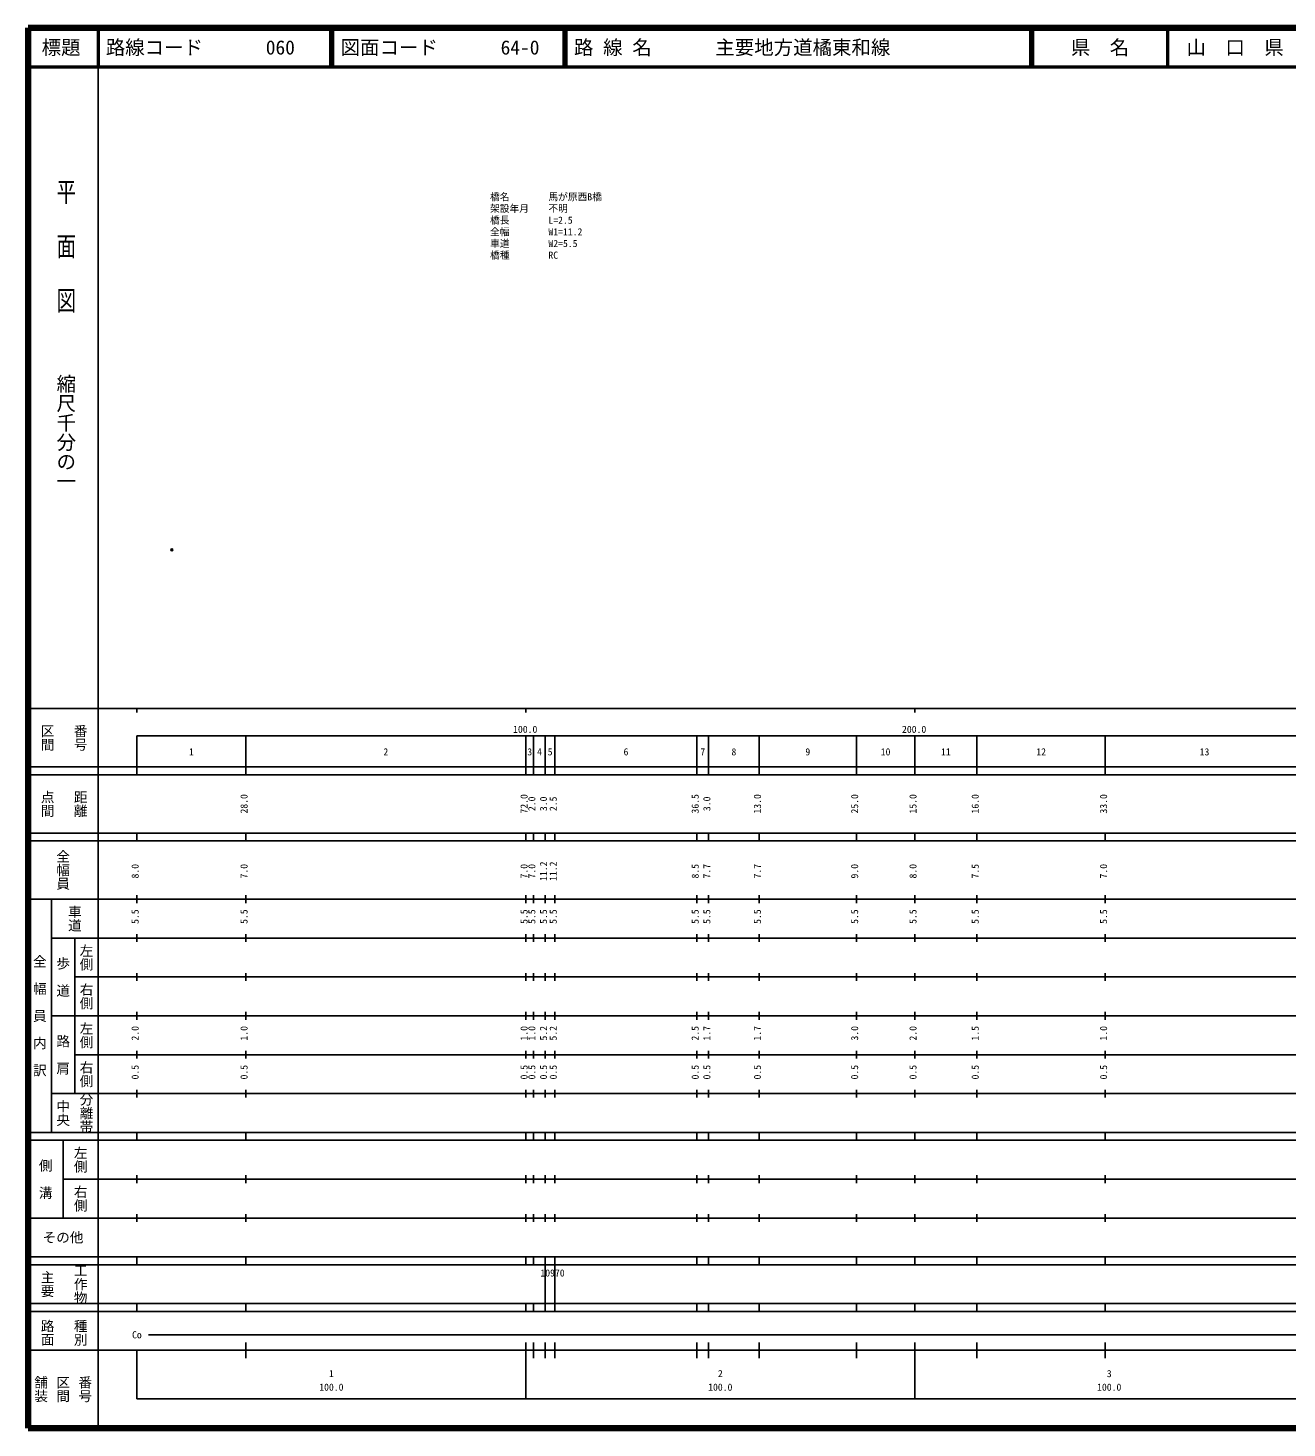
# Model space of a CAD drawing. Units: millimetres on the paper. Extents: x 40 to 680, y 20 to 380.
# Drawn here: x 40 to 363.7, y 20 to 380 of the extents above; entities that cross this region are included whole.
import ezdxf
from ezdxf.enums import TextEntityAlignment as Align

# ---------------------------------------------------------------- set-up
doc = ezdxf.new("R2010")
doc.units = ezdxf.units.MM
doc.header["$PDMODE"] = 32
doc.header["$PDSIZE"] = 0.5
for name, color, linetype in [('M-OTRS', 6, 'Continuous'), ('M-STR-HTXT', 7, 'Continuous'), ('M-TTL-TXT', 7, 'Continuous')]:
    doc.layers.add(name, color=color, linetype=linetype)
for name, color, linetype, lineweight in [('M-TTL', 2, 'Continuous', 140), ('M-TTL-BAND', 7, 'Continuous', 25), ('M-TTL-LINE', 7, 'Continuous', 50)]:
    doc.layers.add(name, color=color, linetype=linetype, lineweight=lineweight)
doc.styles.add('@ＭＳ ゴシック', font='')
doc.styles.add('ＭＳ ゴシック', font='')
doc.styles.get('@ＭＳ ゴシック').set_extended_font_data('@MS Gothic')
doc.styles.get('ＭＳ ゴシック').set_extended_font_data('MS Gothic')

msp = doc.modelspace()

# ---------------------------------------------------------------- linework, layer by layer
at = {"layer": 'M-OTRS'}
msp.add_point((76.981, 245.85), dxfattribs=at)
at = {"layer": 'M-TTL'}
for p, q in [((40, 380), (40, 20)), ((680, 380), (40, 380)), ((40, 20), (680, 20))]:
    msp.add_line(p, q, dxfattribs=at)
at = {"layer": 'M-TTL-BAND'}
for p, q in [((58, 370), (58, 20)), ((40, 205), (579, 205)), ((68, 205), (68, 204)), ((168, 205), (168, 204)), ((268, 205), (268, 204)), ((68, 198), (579, 198)), ((68, 198), (68, 188)), ((96, 188), (96, 198)), ((168, 188), (168, 198)), ((170, 188), (170, 198)), ((173, 188), (173, 198)), ((175.5, 188), (175.5, 198)), ((212, 188), (212, 198)), ((215, 188), (215, 198)), ((228, 188), (228, 198)), ((253, 188), (253, 198)), ((268, 188), (268, 198)), ((284, 188), (284, 198)), ((317, 188), (317, 198)), ((40, 190), (579, 190)), ((40, 188), (579, 188)), ((40, 173), (579, 173)), ((68, 171), (68, 173)), ((96, 171), (96, 173)), ((168, 171), (168, 173)), ((170, 171), (170, 173)), ((173, 171), (173, 173)), ((175.5, 171), (175.5, 173)), ((212, 171), (212, 173)), ((215, 171), (215, 173)), ((228, 171), (228, 173)), ((253, 171), (253, 173)), ((268, 171), (268, 173)), ((284, 171), (284, 173)), ((317, 171), (317, 173)), ((40, 171), (579, 171)), ((40, 156), (579, 156)), ((46, 96), (46, 156)), ((68, 155), (68, 157)), ((96, 155), (96, 157)), ((168, 155), (168, 157)), ((170, 155), (170, 157)), ((173, 155), (173, 157)), ((175.5, 155), (175.5, 157)), ((212, 155), (212, 157)), ((215, 155), (215, 157)), ((228, 155), (228, 157)), ((253, 155), (253, 157)), ((268, 155), (268, 157)), ((284, 155), (284, 157)), ((317, 155), (317, 157)), ((46, 146), (579, 146)), ((52, 146), (52, 106)), ((68, 145), (68, 147)), ((96, 145), (96, 147)), ((168, 145), (168, 147)), ((170, 145), (170, 147)), ((173, 145), (173, 147)), ((175.5, 145), (175.5, 147)), ((212, 145), (212, 147)), ((215, 145), (215, 147)), ((228, 145), (228, 147)), ((253, 145), (253, 147)), ((268, 145), (268, 147)), ((284, 145), (284, 147)), ((317, 145), (317, 147)), ((68, 135), (68, 137)), ((96, 135), (96, 137)), ((168, 135), (168, 137)), ((170, 135), (170, 137)), ((173, 135), (173, 137)), ((175.5, 135), (175.5, 137)), ((212, 135), (212, 137)), ((215, 135), (215, 137)), ((228, 135), (228, 137)), ((253, 135), (253, 137)), ((268, 135), (268, 137)), ((284, 135), (284, 137)), ((317, 135), (317, 137)), ((52, 136), (579, 136)), ((46, 126), (579, 126)), ((68, 125), (68, 127)), ((96, 125), (96, 127)), ((168, 125), (168, 127)), ((170, 125), (170, 127)), ((173, 125), (173, 127)), ((175.5, 125), (175.5, 127)), ((212, 125), (212, 127)), ((215, 125), (215, 127)), ((228, 125), (228, 127)), ((253, 125), (253, 127)), ((268, 125), (268, 127)), ((284, 125), (284, 127)), ((317, 125), (317, 127)), ((52, 116), (579, 116)), ((68, 115), (68, 117)), ((96, 115), (96, 117)), ((168, 115), (168, 117)), ((170, 115), (170, 117)), ((173, 115), (173, 117)), ((175.5, 115), (175.5, 117)), ((212, 115), (212, 117)), ((215, 115), (215, 117)), ((228, 115), (228, 117)), ((253, 115), (253, 117)), ((268, 115), (268, 117)), ((284, 115), (284, 117)), ((317, 115), (317, 117)), ((46, 106), (579, 106)), ((68, 105), (68, 107)), ((96, 105), (96, 107)), ((168, 105), (168, 107)), ((170, 105), (170, 107)), ((173, 105), (173, 107)), ((175.5, 105), (175.5, 107)), ((212, 105), (212, 107)), ((215, 105), (215, 107)), ((228, 105), (228, 107)), ((253, 105), (253, 107)), ((268, 105), (268, 107)), ((284, 105), (284, 107)), ((317, 105), (317, 107)), ((40, 96), (579, 96)), ((40, 94), (579, 94)), ((49, 94), (49, 74)), ((68, 94), (68, 96)), ((96, 94), (96, 96)), ((168, 94), (168, 96)), ((170, 94), (170, 96)), ((173, 94), (173, 96)), ((175.5, 94), (175.5, 96)), ((212, 94), (212, 96)), ((215, 94), (215, 96)), ((228, 94), (228, 96)), ((253, 94), (253, 96)), ((268, 94), (268, 96)), ((284, 94), (284, 96)), ((317, 94), (317, 96)), ((49, 84), (579, 84)), ((68, 83), (68, 85)), ((96, 83), (96, 85)), ((168, 83), (168, 85)), ((170, 83), (170, 85)), ((173, 83), (173, 85)), ((175.5, 83), (175.5, 85)), ((212, 83), (212, 85)), ((215, 83), (215, 85)), ((228, 83), (228, 85)), ((253, 83), (253, 85)), ((268, 83), (268, 85)), ((284, 83), (284, 85)), ((317, 83), (317, 85)), ((40, 74), (579, 74)), ((68, 73), (68, 75)), ((96, 73), (96, 75)), ((168, 73), (168, 75)), ((170, 73), (170, 75)), ((173, 73), (173, 75)), ((175.5, 73), (175.5, 75)), ((212, 73), (212, 75)), ((215, 73), (215, 75)), ((228, 73), (228, 75)), ((253, 73), (253, 75)), ((268, 73), (268, 75)), ((284, 73), (284, 75)), ((317, 73), (317, 75)), ((40, 64), (579, 64)), ((40, 62), (579, 62)), ((68, 62), (68, 64)), ((96, 62), (96, 64)), ((168, 62), (168, 64)), ((170, 62), (170, 64)), ((173, 62), (173, 64)), ((173, 52), (173, 62)), ((175.5, 62), (175.5, 64)), ((175.5, 52), (175.5, 62)), ((212, 62), (212, 64)), ((215, 62), (215, 64)), ((228, 62), (228, 64)), ((253, 62), (253, 64)), ((268, 62), (268, 64)), ((284, 62), (284, 64)), ((317, 62), (317, 64)), ((40, 52), (579, 52)), ((68, 50), (68, 52)), ((96, 50), (96, 52)), ((168, 50), (168, 52)), ((170, 50), (170, 52)), ((173, 50), (173, 52)), ((175.5, 50), (175.5, 52)), ((212, 50), (212, 52)), ((215, 50), (215, 52)), ((228, 50), (228, 52)), ((253, 50), (253, 52)), ((268, 50), (268, 52)), ((284, 50), (284, 52)), ((317, 50), (317, 52)), ((40, 50), (579, 50)), ((71, 44), (565, 44)), ((40, 40), (579, 40)), ((68, 40), (68, 27.5)), ((96, 38), (96, 42)), ((168, 27.5), (168, 42)), ((170, 38), (170, 42)), ((173, 38), (173, 42)), ((175.5, 38), (175.5, 42)), ((212, 38), (212, 42)), ((215, 38), (215, 42)), ((228, 38), (228, 42)), ((253, 38), (253, 42)), ((268, 27.5), (268, 42)), ((284, 38), (284, 42)), ((317, 38), (317, 42)), ((68, 27.5), (579, 27.5))]:
    msp.add_line(p, q, dxfattribs=at)
at = {"layer": 'M-TTL-LINE'}
for p, q in [((58, 380), (58, 370)), ((117.75, 380), (117.75, 370)), ((118.25, 380), (118.25, 370)), ((177.75, 380), (177.75, 370)), ((178.25, 380), (178.25, 370)), ((297.75, 380), (297.75, 370)), ((298.25, 380), (298.25, 370)), ((333, 380), (333, 370)), ((40, 370), (680, 370))]:
    msp.add_line(p, q, dxfattribs=at)

# ---------------------------------------------------------------- texts
at = {"layer": 'M-STR-HTXT', "style": 'ＭＳ ゴシック'}
for s, p in [('橋名\u3000\u3000\u3000\u3000馬が原西B橋', (158.806, 335.122)), ('橋長\u3000\u3000\u3000\u3000L=2.5', (158.806, 329.122)), ('架設年月\u3000\u3000不明', (158.806, 332.122)), ('全幅\u3000\u3000\u3000\u3000W1=11.2', (158.806, 326.122)), ('車道\u3000\u3000\u3000\u3000W2=5.5', (158.806, 323.122)), ('橋種\u3000\u3000\u3000\u3000RC', (158.806, 320.122))]:
    msp.add_text(s, height=1.833, dxfattribs=at).set_placement(p, align=Align.BOTTOM_LEFT)
at = {"layer": 'M-TTL-BAND', "style": '@ＭＳ ゴシック', "width": 1.4}
msp.add_text('平  面  図', height=3.666, rotation=270, dxfattribs=at).set_placement((49.777, 306.475), align=Align.MIDDLE_RIGHT)
at = {"layer": 'M-TTL-BAND', "style": '@ＭＳ ゴシック'}
msp.add_text('縮尺千分の一', height=3.666, rotation=270, dxfattribs=at).set_placement((49.777, 261.03), align=Align.MIDDLE_RIGHT)
for s, p in [('区間', (45, 197.5)), ('番号', (53.5, 197.5)), ('点間', (45, 180.5)), ('距離', (53.5, 180.5)), ('全幅員', (49, 163.5)), ('車道', (52, 151)), ('左側', (55, 141)), ('全\u3000幅\u3000員\u3000内\u3000訳', (43, 126)), ('歩\u3000道', (49, 136)), ('右側', (55, 131)), ('左側', (55, 121)), ('路\u3000肩', (49, 116)), ('右側', (55, 111)), ('分離帯', (55, 101)), ('中央', (49, 101)), ('左側', (53.5, 89)), ('側\u3000溝', (44.5, 84)), ('右側', (53.5, 79)), ('工作物', (53.5, 57)), ('主要', (45, 57)), ('路面', (45, 44.5)), ('種別', (53.5, 44.5)), ('舗装', (43.333, 30)), ('区間', (49, 30)), ('番号', (54.667, 30))]:
    msp.add_text(s, height=2.566, rotation=270, dxfattribs=at).set_placement(p, align=Align.MIDDLE_CENTER)
at = {"layer": 'M-TTL-BAND', "style": 'ＭＳ ゴシック'}
for s, p in [('100.0', (167.844, 198.195)), ('200.0', (267.844, 198.195)), ('1', (82, 192.405)), ('2', (132, 192.405)), ('3', (169, 192.405)), ('4', (171.5, 192.405)), ('5', (174.25, 192.405)), ('6', (193.75, 192.405)), ('7', (213.5, 192.405)), ('8', (221.5, 192.405)), ('9', (240.5, 192.405)), ('10', (260.5, 192.405)), ('11', (276, 192.405)), ('12', (300.5, 192.405)), ('13', (342.5, 192.405)), ('Co', (68, 42.5)), ('1', (118, 32.523)), ('2', (218, 32.523)), ('3', (318, 32.523)), ('100.0', (118, 29.033)), ('100.0', (218, 29.033)), ('100.0', (318, 29.033))]:
    msp.add_text(s, height=1.833, dxfattribs=at).set_placement(p, align=Align.BOTTOM_CENTER)
for s, p in [('28.0', (97, 180.5)), ('72.0', (169, 180.5)), ('2.0', (171, 180.5)), ('3.0', (174, 180.5)), ('2.5', (176.5, 180.5)), ('36.5', (213, 180.5)), ('3.0', (216, 180.5)), ('13.0', (229, 180.5)), ('25.0', (254, 180.5)), ('15.0', (269, 180.5)), ('16.0', (285, 180.5)), ('33.0', (318, 180.5)), ('8.0', (69, 163.174)), ('7.0', (97, 163.174)), ('7.0', (169, 163.174)), ('7.0', (171, 163.174)), ('11.2', (174, 163.174)), ('11.2', (176.5, 163.174)), ('8.5', (213, 163.174)), ('7.7', (216, 163.174)), ('7.7', (229, 163.174)), ('9.0', (254, 163.174)), ('8.0', (269, 163.174)), ('7.5', (285, 163.174)), ('7.0', (318, 163.174)), ('5.5', (69, 151.5)), ('5.5', (97, 151.5)), ('5.5', (169, 151.5)), ('5.5', (171, 151.5)), ('5.5', (174, 151.5)), ('5.5', (176.5, 151.5)), ('5.5', (213, 151.5)), ('5.5', (216, 151.5)), ('5.5', (229, 151.5)), ('5.5', (254, 151.5)), ('5.5', (269, 151.5)), ('5.5', (285, 151.5)), ('5.5', (318, 151.5)), ('2.0', (69, 121.5)), ('1.0', (97, 121.5)), ('1.0', (169, 121.5)), ('1.0', (171, 121.5)), ('5.2', (174, 121.5)), ('5.2', (176.5, 121.5)), ('2.5', (213, 121.5)), ('1.7', (216, 121.5)), ('1.7', (229, 121.5)), ('3.0', (254, 121.5)), ('2.0', (269, 121.5)), ('1.5', (285, 121.5)), ('1.0', (318, 121.5)), ('0.5', (69, 111.5)), ('0.5', (97, 111.5)), ('0.5', (169, 111.5)), ('0.5', (171, 111.5)), ('0.5', (174, 111.5)), ('0.5', (176.5, 111.5)), ('0.5', (213, 111.5)), ('0.5', (216, 111.5)), ('0.5', (229, 111.5)), ('0.5', (254, 111.5)), ('0.5', (269, 111.5)), ('0.5', (285, 111.5)), ('0.5', (318, 111.5))]:
    msp.add_text(s, height=1.833, rotation=90, dxfattribs=at).set_placement(p, align=Align.BOTTOM_CENTER)
msp.add_text('その他', height=2.566, dxfattribs=at).set_placement((49, 69), align=Align.MIDDLE_CENTER)
msp.add_text('10970', height=1.833, dxfattribs=at).set_placement((171.75, 58.405), align=Align.BOTTOM_LEFT)
at = {"layer": 'M-TTL-TXT', "style": 'ＭＳ ゴシック'}
for s, p in [('標題', (48.5, 375)), ('県\u3000名', (315.625, 375)), ('山\u3000口\u3000県', (350.375, 375))]:
    msp.add_text(s, height=3.666, dxfattribs=at).set_placement(p, align=Align.MIDDLE_CENTER)
for s, p in [('路線コード', (60, 375)), ('060', (101.142, 375)), ('図面コード', (120.38, 375)), ('64-0', (161.521, 375)), ('路 線 名', (180.38, 375)), ('主要地方道橘東和線', (216.734, 375))]:
    msp.add_text(s, height=3.666, dxfattribs=at).set_placement(p, align=Align.MIDDLE_LEFT)

doc.saveas('drawing.dxf')
